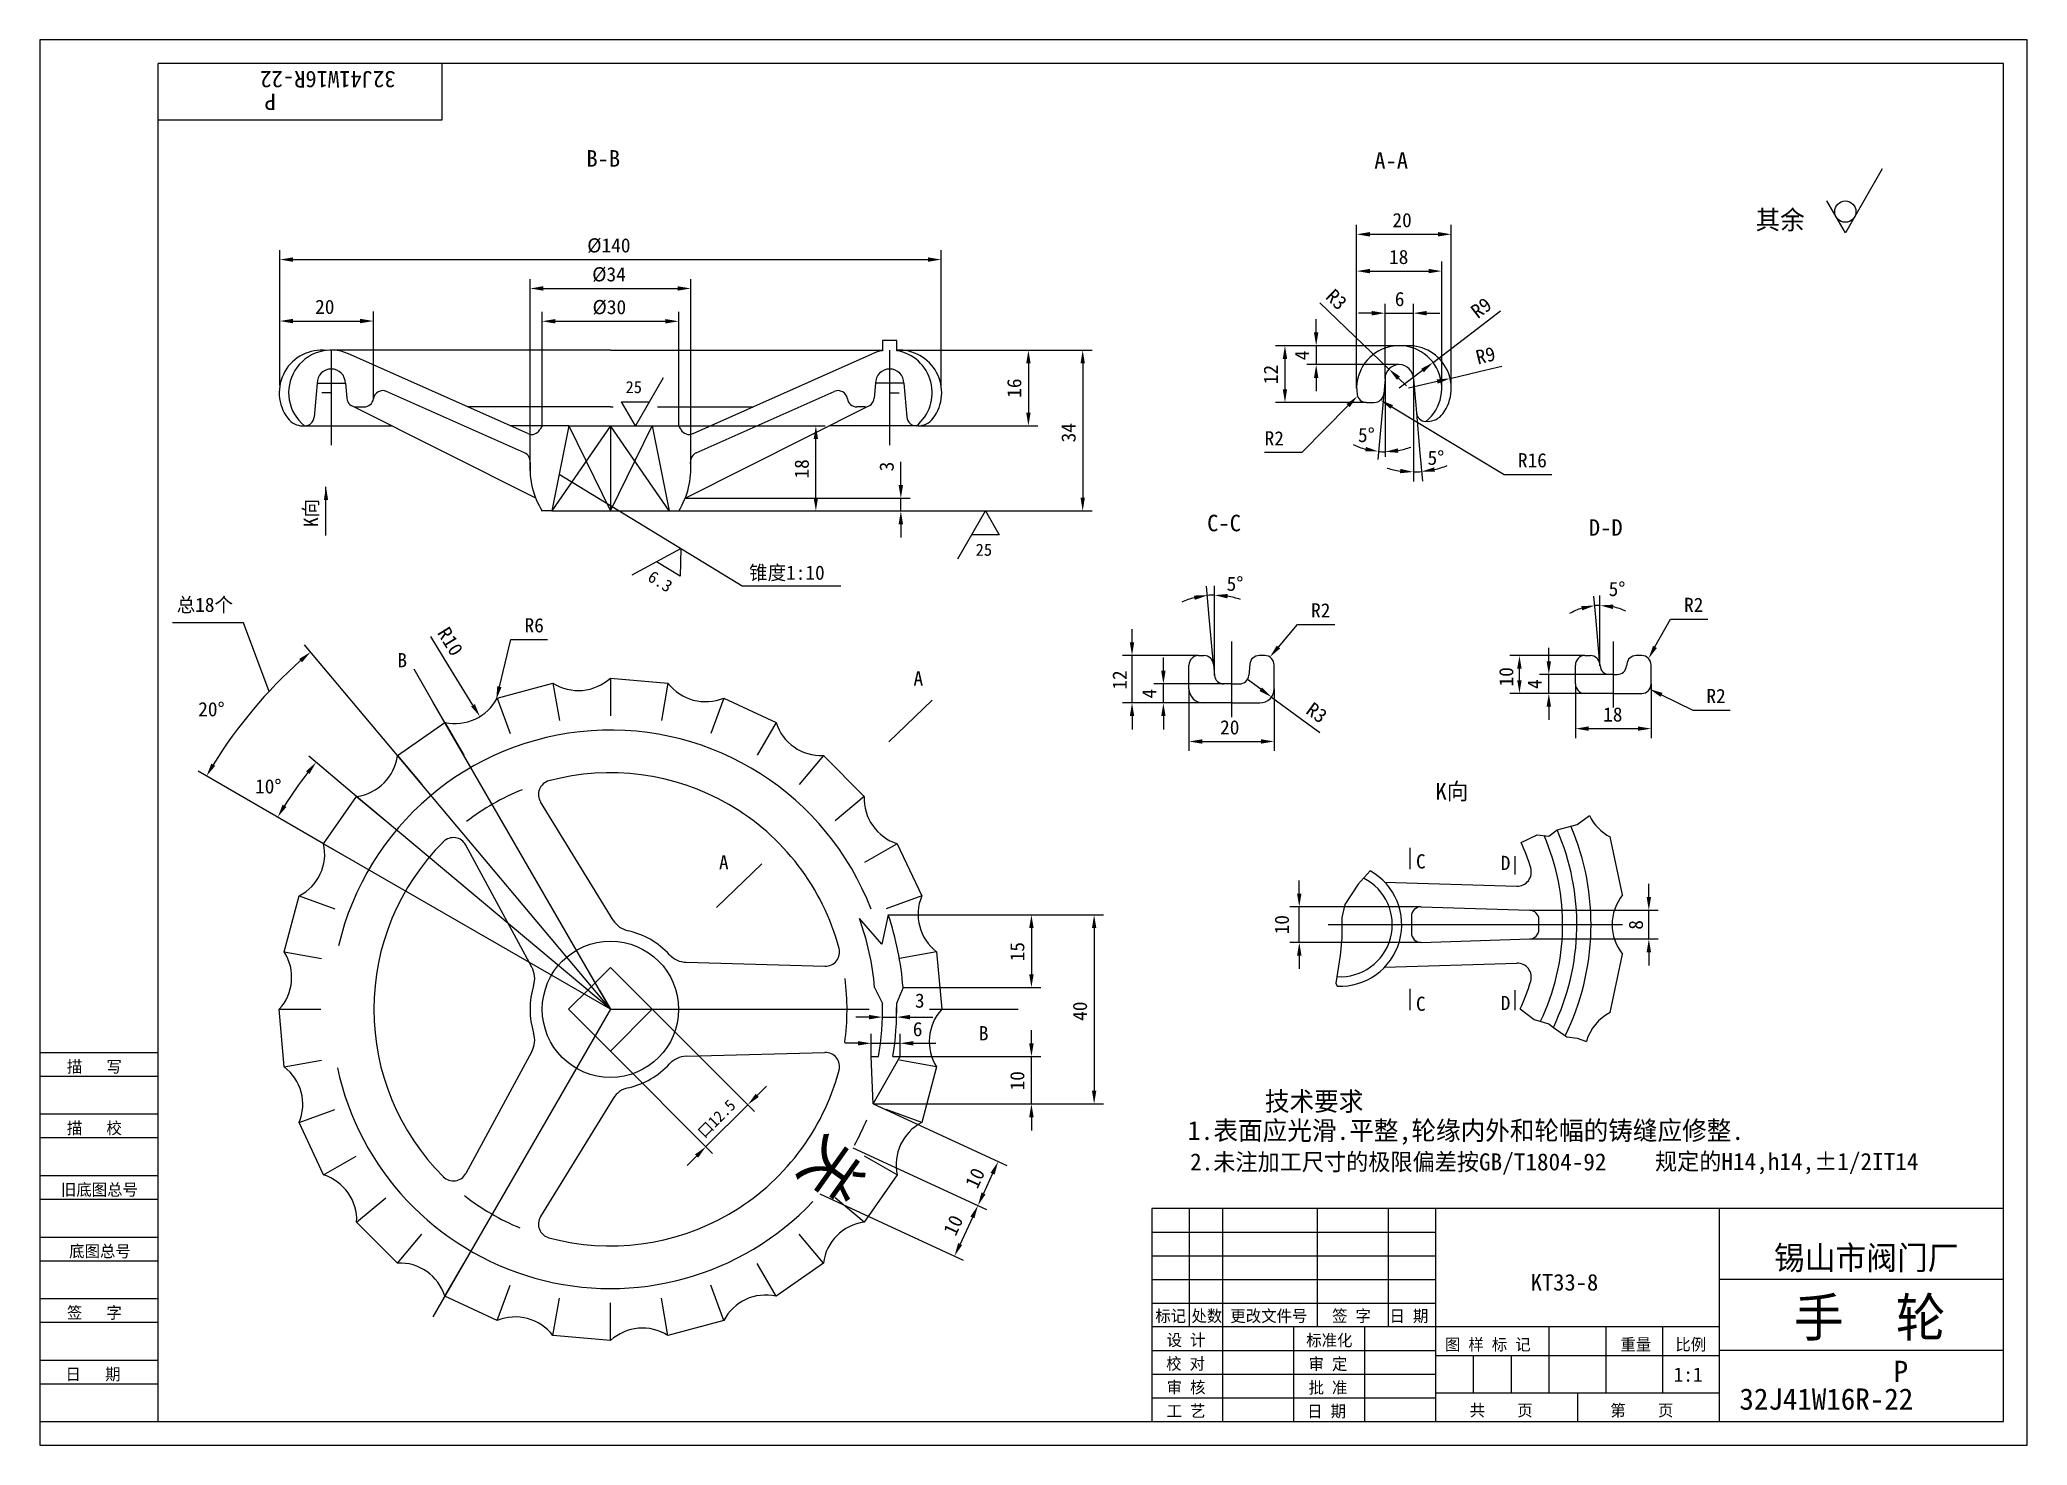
# Model space of a CAD drawing. Header units: metres. Extents: x 0 to 420, y 0 to 297.
import ezdxf

# ---------------------------------------------------------------- set-up
doc = ezdxf.new("R2010")
doc.units = ezdxf.units.M
for name, color, linetype in [('C', 6, 'Continuous'), ('D', 1, 'Continuous'), ('FL', 5, 'Continuous'), ('T', 7, 'Continuous'), ('TL', 4, 'Continuous')]:
    doc.layers.add(name, color=color, linetype=linetype)

# ---------------------------------------------------------------- blocks, each defined once
blk = doc.blocks.new('TUKUN3')
at = {"layer": 'FL'}
for p, q in [((0, 297), (0, 0)), ((420, 297), (0, 297)), ((420, 0), (420, 297)), ((0, 78), (25, 78)), ((0, 70), (25, 70)), ((0, 65), (25, 65)), ((0, 57), (25, 57)), ((0, 52), (25, 52)), ((243, 25), (243, 50)), ((250, 5), (250, 50)), ((270, 25), (270, 50)), ((285, 25), (285, 50)), ((0, 44), (25, 44)), ((235, 45), (295, 45)), ((0, 39), (25, 39)), ((235, 40), (295, 40)), ((235, 35), (295, 35)), ((0, 31), (25, 31)), ((235, 30), (295, 30)), ((0, 26), (25, 26)), ((280, 5), (280, 25)), ((0, 18), (25, 18)), ((235, 20), (295, 20)), ((0, 13), (25, 13)), ((235, 15), (295, 15)), ((235, 10), (295, 10)), ((0, 0), (420, 0))]:
    blk.add_line(p, q, dxfattribs=at)
at = {"layer": 'TL'}
for p, q in [((25, 5), (25, 292)), ((415, 292), (25, 292)), ((85, 292), (85, 280)), ((415, 5), (415, 292)), ((85, 280), (25, 280)), ((0, 83), (25, 83)), ((235, 50), (235, 5)), ((415, 50), (235, 50)), ((295, 5), (295, 50)), ((355, 5), (355, 50)), ((415, 35), (355, 35)), ((355, 25), (235, 25)), ((265, 5), (265, 25)), ((319, 11), (319, 25)), ((331, 11), (331, 25)), ((343, 11), (343, 25)), ((295, 19), (355, 19)), ((303, 11), (303, 19)), ((311, 11), (311, 19)), ((415, 20), (355, 20)), ((355, 11), (295, 11)), ((325, 5), (325, 11)), ((0, 5), (415, 5))]:
    blk.add_line(p, q, dxfattribs=at)
at = {"layer": 'T'}
for s, p in [('描   写', (5.74, 78.76)), ('描   校', (5.74, 65.76)), ('旧底图总号', (4.49, 52.76)), ('底图总号', (6.22, 39.76)), ('签   字', (5.74, 26.76)), ('标记', (235.75, 26.07)), ('处数', (243.38, 26.07)), ('更改文件号', (251.61, 26.07)), ('签 字', (273.1, 26.07)), ('日 期', (285.23, 26.07)), ('设 计', (238.14, 20.99)), ('标准化', (267.65, 20.93)), ('图 样 标 记', (296.95, 20.04)), ('重量', (334.03, 20.04)), ('比例', (345.64, 20.04)), ('校 对', (238.05, 15.99)), ('审 定', (268.13, 15.93)), ('日   期', (5.45, 13.76)), ('审 核', (238.14, 10.99)), ('批 准', (268.13, 10.93)), ('工 艺', (238.14, 5.99)), ('日 期', (267.84, 5.93)), ('共    页', (302.18, 6.13)), ('第    页', (331.9, 6.13))]:
    blk.add_text(s, height=2.5, dxfattribs=at).set_placement(p)

msp = doc.modelspace()

# ---------------------------------------------------------------- linework, layer by layer
at = {"layer": 'C'}
for p, q in [((61.6, 231.42), (61.6, 211.34)), ((179.6, 231.42), (179.6, 211.34)), ((58.6, 224.42), (64.6, 224.42)), ((182.6, 224.42), (176.6, 224.42)), ((61.6, 222.42), (59.6, 222.42)), ((179.6, 222.42), (181.6, 222.42)), ((251.86, 169.87), (251.86, 153.87)), ((332.52, 169.87), (332.52, 155.87)), ((120.6, 92.12), (83.1, 157.08)), ((272.25, 110.01), (334.5, 110.01)), ((120.6, 92.12), (83.1, 27.17)), ((120.6, 92.12), (175.27, 92.12)), ((188.02, 92.12), (206.78, 92.12))]:
    msp.add_line(p, q, dxfattribs=at)
for centre, radius, start, end in [((120.6, 92.12), 59, 21.03, 166.89), ((274.82, 110.01), 50, 334.27, 23.62), ((120.6, 92.12), 59, 192.11, 316.47), ((120.6, 92.12), 59, 330.89, 336.7)]:
    msp.add_arc(centre, radius, start, end, dxfattribs=at)
at = {"layer": 'D'}
for p, q in [((389.37, 269.69), (381.56, 256.17)), ((381.56, 256.17), (377.66, 262.93)), ((278.28, 250.11), (278.28, 257.89)), ((298.28, 223.35), (298.28, 257.89)), ((50.72, 223.91), (50.72, 252.55)), ((190.51, 223.65), (190.51, 252.55)), ((281.08, 255.89), (295.48, 255.89)), ((53.52, 250.55), (187.71, 250.55)), ((278.28, 223.35), (278.28, 250.11)), ((281.08, 248.11), (293.48, 248.11)), ((296.28, 223.35), (296.28, 250.11)), ((103.6, 205.9), (103.6, 246.44)), ((106.4, 244.44), (134.8, 244.44)), ((137.6, 206.46), (137.6, 246.44)), ((50.72, 223.91), (50.72, 239.56)), ((70.51, 221.17), (70.51, 239.56)), ((106.17, 215.42), (106.17, 239.51)), ((135.02, 215.42), (135.02, 239.51)), ((274.17, 237.86), (270.49, 241.38)), ((284.28, 225.35), (284.28, 241.22)), ((290.28, 225.35), (290.28, 241.22)), ((304.73, 236.69), (308.66, 239.69)), ((53.52, 237.56), (67.71, 237.56)), ((108.97, 237.51), (132.22, 237.51)), ((269.74, 235.15), (269.74, 237.95)), ((285.11, 227.42), (274.17, 237.86)), ((281.48, 239.22), (278.68, 239.22)), ((284.28, 239.22), (290.28, 239.22)), ((293.08, 239.22), (295.88, 239.22)), ((294.43, 228.81), (304.73, 236.69)), ((181.1, 231.4), (210.92, 231.4)), ((210.92, 231.4), (222.4, 231.4)), ((267.74, 232.35), (261.14, 232.35)), ((287.28, 232.35), (267.74, 232.35)), ((269.74, 232.35), (269.74, 228.35)), ((208.92, 228.6), (208.92, 218.22)), ((220.4, 228.6), (220.4, 200.22)), ((263.14, 229.55), (263.14, 223.15)), ((287.28, 228.35), (267.74, 228.35)), ((292.2, 227.11), (287.28, 223.35)), ((298.03, 225.43), (304.16, 226.89)), ((304.16, 226.89), (308.98, 228.03)), ((131.71, 225.56), (125.86, 215.42)), ((269.74, 225.55), (269.74, 222.75)), ((284.28, 225.35), (284.28, 208.85)), ((287.13, 225.49), (288.81, 223.89)), ((295.31, 224.78), (289.28, 223.35)), ((290.28, 225.35), (290.28, 209.03)), ((125.86, 215.42), (122.93, 220.49)), ((122.93, 220.49), (128.78, 220.49)), ((280.35, 220.35), (261.14, 220.35)), ((276.5, 219.7), (266.73, 209.77)), ((284, 222.18), (282.79, 208.3)), ((285.72, 219.4), (309.48, 205.14)), ((141.8, 215.44), (166.01, 215.44)), ((185.6, 215.42), (210.92, 215.42)), ((290.91, 218.18), (291.59, 210.41)), ((164.01, 200.22), (164.01, 212.64)), ((291.59, 210.41), (292.17, 203.75)), ((181.96, 205.7), (181.96, 207.79)), ((263.93, 209.77), (258.84, 209.77)), ((266.73, 209.77), (263.93, 209.77)), ((290.28, 209.03), (290.28, 203.67)), ((60.49, 192.25), (60.49, 202.53)), ((109.75, 205.18), (148.41, 181.61)), ((181.96, 202.9), (181.96, 205.7)), ((309.48, 205.14), (312.28, 205.14)), ((312.28, 205.14), (319.52, 205.14)), ((135.02, 197.42), (166.01, 197.42)), ((136.38, 200.1), (183.96, 200.1)), ((166.01, 197.42), (222.4, 197.42)), ((181.8, 197.42), (183.96, 197.42)), ((181.96, 197.42), (181.96, 200.1)), ((193.99, 187.28), (199.84, 197.42)), ((199.84, 197.42), (202.77, 192.35)), ((181.96, 194.62), (181.96, 191.82)), ((125.17, 183.91), (135.45, 189.51)), ((135.45, 189.51), (135.31, 183.66)), ((202.77, 192.35), (196.91, 192.35)), ((135.31, 183.66), (130.31, 186.71)), ((148.41, 181.61), (169.27, 181.61)), ((247.15, 175.01), (246.57, 181.57)), ((248.22, 178.96), (248.22, 181.64)), ((248.22, 162.69), (248.22, 178.96)), ((328.81, 175.01), (328.43, 179.42)), ((329.71, 164.69), (329.71, 179.56)), ((43.09, 173.76), (28.06, 173.76)), ((48.45, 159.28), (43.09, 173.76)), ((230.82, 169.67), (230.82, 172.47)), ((248.02, 165.04), (247.15, 175.01)), ((261.76, 168.68), (265.77, 173.42)), ((265.77, 173.42), (268.57, 173.42)), ((268.57, 173.42), (273.66, 173.42)), ((329.68, 165.04), (328.81, 175.01)), ((341.33, 168.69), (344.58, 174.59)), ((344.58, 174.59), (347.38, 174.59)), ((347.38, 174.59), (352.47, 174.59)), ((75.6, 145.75), (55.95, 169.16)), ((86.48, 164.61), (82.62, 170.89)), ((97.13, 160.29), (99.56, 170.27)), ((99.56, 170.27), (102.36, 170.27)), ((102.36, 170.27), (107.3, 170.27)), ((318.9, 165.67), (318.9, 168.47)), ((91.55, 156.37), (86.48, 164.61)), ((244.86, 166.87), (228.82, 166.87)), ((230.82, 156.87), (230.82, 166.87)), ((237.45, 163.67), (237.45, 166.47)), ((326.52, 166.87), (310.69, 166.87)), ((312.69, 161.67), (312.69, 164.07)), ((250.22, 160.87), (235.45, 160.87)), ((237.45, 156.87), (237.45, 160.87)), ((242.86, 159.83), (242.86, 146.71)), ((258.02, 159.75), (255.2, 161.81)), ((260.86, 159.87), (260.86, 146.71)), ((331.71, 162.87), (316.9, 162.87)), ((318.9, 158.87), (318.9, 162.87)), ((324.52, 160.87), (324.52, 149.43)), ((340.52, 160.87), (340.52, 149.43)), ((235.45, 156.87), (228.82, 156.87)), ((245.86, 156.87), (235.45, 156.87)), ((260.28, 158.1), (266.38, 153.64)), ((316.9, 158.87), (310.69, 158.87)), ((326.52, 158.87), (316.9, 158.87)), ((318.9, 156.07), (318.9, 153.27)), ((342.72, 158.56), (349.31, 155.33)), ((230.82, 154.07), (230.82, 151.27)), ((237.45, 154.07), (237.45, 151.27)), ((266.38, 153.64), (270.49, 150.64)), ((327.32, 151.43), (337.72, 151.43)), ((349.31, 155.33), (352.11, 155.33)), ((352.11, 155.33), (357.2, 155.33)), ((245.66, 148.71), (258.06, 148.71)), ((66.97, 137.12), (56.87, 145.6)), ((120.6, 92.12), (75.6, 145.75)), ((48.55, 133.72), (33.5, 142.41)), ((120.6, 92.12), (66.97, 137.12)), ((59.98, 127.12), (48.55, 133.72)), ((120.6, 92.12), (59.98, 127.12)), ((266.16, 116.57), (266.16, 119.37)), ((340.03, 115.85), (340.03, 118.65)), ((291.93, 113.77), (264.16, 113.77)), ((266.16, 106.26), (266.16, 113.77)), ((179.3, 112.09), (211.56, 112.09)), ((209.56, 109.29), (209.56, 99.51)), ((211.56, 112.09), (224.81, 112.09)), ((222.81, 109.29), (222.81, 74.92)), ((314.87, 113.05), (342.03, 113.05)), ((340.03, 106.98), (340.03, 113.05)), ((291.93, 106.26), (264.16, 106.26)), ((314.87, 106.98), (342.03, 106.98)), ((266.16, 103.46), (266.16, 100.66)), ((340.03, 104.18), (340.03, 101.38)), ((182.43, 96.71), (211.56, 96.71)), ((178.07, 90.32), (178.07, 92.47)), ((181.07, 90.47), (181.07, 92.47)), ((129.44, 92.12), (151.04, 70.52)), ((175.27, 90.47), (172.47, 90.47)), ((178.07, 90.47), (181.07, 90.47)), ((183.87, 90.47), (186.67, 90.47)), ((186.67, 90.47), (188.76, 90.47)), ((172.9, 84.94), (170.1, 84.94)), ((175.7, 82.12), (175.7, 86.94)), ((175.7, 84.94), (181.79, 84.94)), ((181.79, 82.12), (181.79, 86.94)), ((184.59, 84.94), (187.39, 84.94)), ((187.39, 84.94), (189.33, 84.94)), ((209.56, 84.92), (209.56, 87.72)), ((120.6, 83.29), (142.2, 61.68)), ((181.79, 82.12), (211.56, 82.12)), ((209.56, 72.12), (209.56, 82.12)), ((151.6, 73.92), (153.58, 75.9)), ((140.78, 63.1), (149.62, 71.94)), ((176.1, 72.12), (204.35, 59.09)), ((176.1, 72.12), (211.56, 72.12)), ((211.56, 72.12), (224.81, 72.12)), ((209.56, 69.32), (209.56, 66.52)), ((138.8, 61.12), (136.82, 59.14)), ((171.83, 62.87), (200.08, 49.84)), ((171.83, 62.87), (200.08, 49.84)), ((201.36, 57.39), (199.43, 53.22)), ((164.86, 53.11), (195.14, 39.14)), ((197.09, 48.13), (194.5, 42.52))]:
    msp.add_line(p, q, dxfattribs=at)
msp.add_circle((381.56, 260.68), 2.25, dxfattribs=at)
for centre, radius, start, end in [((284.28, 225.35), 15.42, 244.16, 254.58), ((284.28, 225.35), 15.42, 280.42, 290.84), ((284.28, 225.35), 15.42, 265, 270), ((290.28, 225.35), 19.68, 253.68, 261.84), ((290.28, 225.35), 19.68, 283.16, 291.32), ((290.28, 225.35), 19.68, 270, 275), ((248.22, 162.69), 16.95, 104.48, 113.95), ((248.22, 162.69), 16.95, 90, 95), ((248.22, 162.69), 16.95, 71.05, 80.52), ((329.71, 164.69), 12.78, 107.58, 120.16), ((329.71, 164.69), 12.78, 90, 95), ((329.71, 164.69), 12.78, 64.84, 77.42), ((120.6, 92.12), 98.57, 131.63, 148.37), ((120.6, 92.12), 81.19, 141.98, 148.02)]:
    msp.add_arc(centre, radius, start, end, dxfattribs=at)
for points in [[(281.08, 256.36), (281.08, 255.42), (278.28, 255.89)], [(295.48, 256.36), (295.48, 255.42), (298.28, 255.89)], [(53.52, 251.01), (53.52, 250.08), (50.72, 250.55)], [(187.71, 251.01), (187.71, 250.08), (190.51, 250.55)], [(281.08, 248.58), (281.08, 247.65), (278.28, 248.11)], [(293.48, 248.58), (293.48, 247.65), (296.28, 248.11)], [(106.4, 244.91), (106.4, 243.98), (103.6, 244.44)], [(134.8, 244.91), (134.8, 243.98), (137.6, 244.44)], [(281.48, 239.69), (281.48, 238.75), (284.28, 239.22)], [(293.08, 239.69), (293.08, 238.75), (290.28, 239.22)], [(53.52, 238.03), (53.52, 237.09), (50.72, 237.56)], [(67.71, 238.03), (67.71, 237.09), (70.51, 237.56)], [(108.97, 237.98), (108.97, 237.04), (106.17, 237.51)], [(132.22, 237.98), (132.22, 237.04), (135.02, 237.51)], [(208.46, 228.6), (209.39, 228.6), (208.92, 231.4)], [(219.93, 228.6), (220.86, 228.6), (220.4, 231.4)], [(262.67, 229.55), (263.6, 229.55), (263.14, 232.35)], [(269.27, 235.15), (270.2, 235.15), (269.74, 232.35)], [(269.27, 225.55), (270.2, 225.55), (269.74, 228.35)], [(286.81, 225.15), (287.46, 225.83), (285.11, 227.42)], [(292.49, 226.74), (291.92, 227.48), (294.43, 228.81)], [(262.67, 223.15), (263.6, 223.15), (263.14, 220.35)], [(295.42, 224.33), (295.2, 225.24), (298.03, 225.43)], [(276.16, 220.03), (276.83, 219.37), (278.46, 221.7)], [(285.48, 219), (285.96, 219.8), (283.32, 220.84)], [(163.54, 212.64), (164.47, 212.64), (164.01, 215.44)], [(208.46, 218.22), (209.39, 218.22), (208.92, 215.42)], [(280.26, 210.95), (280.1, 210.03), (282.93, 209.99)], [(287.11, 209.72), (287.02, 210.65), (284.28, 209.93)], [(287.52, 206.33), (287.45, 205.4), (290.28, 205.67)], [(294.83, 205.72), (294.68, 206.65), (291.99, 205.74)], [(60.04, 199.73), (60.49, 202.53), (60.94, 199.73)], [(181.5, 202.9), (182.43, 202.9), (181.96, 200.1)], [(163.54, 200.22), (164.47, 200.22), (164.01, 197.42)], [(181.5, 194.62), (182.43, 194.62), (181.96, 197.42)], [(219.93, 200.22), (220.86, 200.22), (220.4, 197.42)], [(243.91, 179.56), (244.07, 178.64), (246.75, 179.58)], [(250.98, 178.95), (251.05, 179.88), (248.22, 179.64)], [(325.76, 177.33), (325.95, 176.42), (328.6, 177.43)], [(332.45, 176.7), (332.55, 177.63), (329.71, 177.47)], [(230.35, 169.67), (231.29, 169.67), (230.82, 166.87)], [(262.12, 168.38), (261.4, 168.98), (259.95, 166.55)], [(341.74, 168.47), (340.92, 168.92), (339.98, 166.24)], [(54.82, 166.15), (55.43, 165.45), (57.24, 167.63)], [(312.22, 164.07), (313.15, 164.07), (312.69, 166.87)], [(318.43, 165.67), (319.36, 165.67), (318.9, 162.87)], [(97.59, 160.18), (96.68, 160.4), (96.47, 157.56)], [(236.98, 163.67), (237.91, 163.67), (237.45, 160.87)], [(257.75, 159.37), (258.3, 160.13), (260.28, 158.1)], [(312.22, 161.67), (313.15, 161.67), (312.69, 158.87)], [(342.52, 158.14), (342.93, 158.98), (340.21, 159.79)], [(91.15, 156.13), (91.95, 156.62), (93.02, 153.99)], [(230.35, 154.07), (231.29, 154.07), (230.82, 156.87)], [(236.98, 154.07), (237.91, 154.07), (237.45, 156.87)], [(318.43, 156.07), (319.36, 156.07), (318.9, 158.87)], [(327.32, 151.9), (327.32, 150.97), (324.52, 151.43)], [(337.72, 151.9), (337.72, 150.97), (340.52, 151.43)], [(245.66, 149.18), (245.66, 148.25), (242.86, 148.71)], [(258.06, 149.18), (258.06, 148.25), (260.86, 148.71)], [(37.07, 143.57), (36.27, 144.05), (35.24, 141.41)], [(56.28, 142.43), (57, 141.84), (58.4, 144.31)], [(52.12, 134.88), (51.32, 135.36), (50.28, 132.72)], [(265.69, 116.57), (266.63, 116.57), (266.16, 113.77)], [(339.57, 115.85), (340.5, 115.85), (340.03, 113.05)], [(209.09, 109.29), (210.03, 109.29), (209.56, 112.09)], [(222.35, 109.29), (223.28, 109.29), (222.81, 112.09)], [(265.69, 103.46), (266.63, 103.46), (266.16, 106.26)], [(339.57, 104.18), (340.5, 104.18), (340.03, 106.98)], [(209.09, 99.51), (210.03, 99.51), (209.56, 96.71)], [(175.27, 90.93), (175.27, 90), (178.07, 90.47)], [(183.87, 90.93), (183.87, 90), (181.07, 90.47)], [(172.9, 85.4), (172.9, 84.47), (175.7, 84.94)], [(184.59, 85.4), (184.59, 84.47), (181.79, 84.94)], [(209.09, 84.92), (210.03, 84.92), (209.56, 82.12)], [(151.27, 74.25), (151.93, 73.59), (149.62, 71.94)], [(209.09, 69.32), (210.03, 69.32), (209.56, 72.12)], [(222.35, 74.92), (223.28, 74.92), (222.81, 72.12)], [(138.47, 61.45), (139.13, 60.79), (140.78, 63.1)], [(200.93, 57.58), (201.78, 57.19), (202.53, 59.93)], [(196.66, 48.33), (197.51, 47.94), (198.26, 50.67)], [(199.01, 53.41), (199.86, 53.02), (198.26, 50.67)], [(194.07, 42.72), (194.92, 42.32), (193.32, 39.98)]]:
    msp.add_solid(points, dxfattribs=at)
at = {"layer": 'FL'}
for p, q in [((120.6, 215.42), (108.2, 197.42)), ((111.8, 215.42), (120.6, 197.42)), ((120.6, 197.42), (129.4, 215.42)), ((133, 197.42), (120.6, 215.42))]:
    msp.add_line(p, q, dxfattribs=at)
for points in [[(313.06, 127.38), (316.41, 129.02), (318.93, 128.72), (320.63, 130.04), (324.86, 131.17), (327.46, 133.06)], [(281.14, 121.37), (278.59, 118.57), (275.78, 114.27), (275.15, 111.5), (275.15, 107.2), (274.84, 103.51), (273.91, 97.67), (274.19, 97.03)], [(312.85, 92.19), (315.79, 89.99), (318.93, 89.06), (319.86, 88.3), (322.67, 86.3), (324.86, 85.99), (326.84, 85.34)]]:
    msp.add_lwpolyline(points, dxfattribs=at)
at = {"layer": 'TL'}
for p, q in [((120.6, 231.42), (61.6, 231.42)), ((120.6, 231.42), (178.1, 231.42)), ((181.1, 233.42), (178.1, 233.42)), ((178.1, 233.42), (178.1, 231.29)), ((181.1, 231.29), (181.1, 233.42)), ((103.15, 213.77), (65.26, 230.64)), ((138.05, 213.77), (175.94, 230.64)), ((58.6, 224.42), (57.97, 217.24)), ((64.6, 224.42), (64.87, 221.24)), ((102.47, 209.69), (73.3, 222.68)), ((138.73, 209.69), (167.9, 222.68)), ((176.6, 224.42), (176.32, 221.24)), ((182.6, 224.42), (183.22, 217.24)), ((284.28, 225.35), (284, 222.18)), ((290.28, 225.35), (290.91, 218.18)), ((104.81, 200.1), (65.97, 219.63)), ((66.87, 219.42), (68.53, 219.42)), ((120.6, 219.42), (90.46, 219.42)), ((120.6, 219.42), (121.2, 219.42)), ((130.52, 219.42), (150.74, 219.42)), ((136.38, 200.1), (175.23, 219.63)), ((174.33, 219.42), (172.67, 219.42)), ((280.35, 220.35), (282.01, 220.35)), ((55.6, 215.42), (55.98, 215.42)), ((55.98, 215.42), (74.35, 215.42)), ((106.17, 215.42), (99.39, 215.44)), ((111.8, 215.42), (106.17, 215.42)), ((111.8, 215.42), (108.2, 197.42)), ((111.8, 215.42), (129.4, 215.42)), ((120.6, 215.42), (120.6, 197.42)), ((129.4, 215.42), (133, 197.42)), ((129.4, 215.42), (135.02, 215.42)), ((135.02, 215.42), (141.8, 215.44)), ((185.22, 215.42), (166.85, 215.42)), ((185.6, 215.42), (185.22, 215.42)), ((293.28, 216.35), (292.9, 216.35)), ((108.2, 197.42), (106.17, 197.42)), ((108.2, 197.42), (133, 197.42)), ((133, 197.42), (135.02, 197.42)), ((83.1, 157.08), (79.1, 164)), ((242.86, 159.87), (242.86, 164.87)), ((244.86, 166.87), (246.03, 166.87)), ((248.02, 165.04), (248.22, 162.69)), ((255.7, 165.04), (255.49, 162.69)), ((258.86, 166.87), (257.69, 166.87)), ((260.86, 159.87), (260.86, 164.87)), ((324.52, 160.87), (324.52, 164.87)), ((326.52, 166.87), (327.69, 166.87)), ((329.68, 165.04), (329.71, 164.69)), ((335.36, 165.04), (335.33, 164.69)), ((338.52, 166.87), (337.36, 166.87)), ((340.52, 160.87), (340.52, 164.87)), ((108.44, 161.06), (109.83, 153.18)), ((120.6, 162.12), (120.6, 154.12)), ((132.75, 161.06), (131.36, 153.18)), ((251.86, 160.87), (250.22, 160.87)), ((251.86, 160.87), (253.5, 160.87)), ((332.52, 162.87), (331.71, 162.87)), ((332.52, 162.87), (333.34, 162.87)), ((96.66, 157.9), (99.39, 150.39)), ((144.54, 157.9), (141.8, 150.39)), ((179.42, 148.61), (188.6, 157.43)), ((251.86, 156.87), (245.86, 156.87)), ((251.86, 156.87), (257.86, 156.87)), ((332.52, 158.87), (326.52, 158.87)), ((332.52, 158.87), (338.52, 158.87)), ((85.6, 152.75), (89.6, 145.82)), ((155.6, 152.75), (151.6, 145.82)), ((75.6, 145.75), (80.74, 139.62)), ((165.59, 145.75), (160.45, 139.62)), ((66.97, 137.12), (73.1, 131.98)), ((121.2, 110.96), (105.82, 135.94)), ((174.22, 137.12), (168.09, 131.98)), ((59.98, 127.12), (66.9, 123.12)), ((103.99, 101.02), (90.04, 126.83)), ((181.22, 127.12), (174.29, 123.12)), ((289.52, 126.24), (289.52, 121.72)), ((334.49, 116.28), (331.89, 128.55)), ((142.99, 113.63), (152.57, 122.83)), ((311.73, 124.48), (311.73, 120.6)), ((284.2, 119.01), (312.11, 118.13)), ((54.82, 116.07), (62.34, 113.33)), ((186.38, 116.07), (178.86, 113.33)), ((291.93, 113.77), (314.87, 113.05)), ((177.98, 105.85), (173.2, 111.33)), ((179.3, 112.09), (177.98, 105.85)), ((289.86, 111.77), (289.86, 108.25)), ((291.93, 106.26), (314.87, 106.98)), ((51.66, 104.28), (59.54, 102.89)), ((116.18, 96.54), (120.6, 100.96)), ((120.6, 100.96), (129.44, 92.12)), ((136.61, 102.06), (165.93, 101.23)), ((189.53, 104.28), (181.66, 102.89)), ((284.2, 101.01), (312.11, 101.89)), ((331.89, 91.47), (334.49, 103.74)), ((176.41, 96.71), (178.08, 93.36)), ((182.43, 96.71), (181.08, 93.36)), ((111.76, 92.12), (116.18, 96.54)), ((118.36, 96), (120.6, 92.12)), ((289.52, 96.48), (289.52, 91.95)), ((311.73, 96.16), (311.73, 91.95)), ((50.6, 92.12), (59.38, 92.12)), ((120.6, 83.29), (111.76, 92.12)), ((129.44, 92.12), (120.6, 83.29)), ((120.6, 92.12), (124.49, 92.12)), ((197.89, 92.12), (206.78, 92.12)), ((51.66, 79.97), (59.54, 81.36)), ((103.99, 83.22), (90.04, 57.42)), ((136.61, 82.19), (165.93, 83.02)), ((176.1, 72.12), (175.7, 82.12)), ((175.7, 82.12), (177.22, 82.12)), ((176.1, 72.12), (181.79, 82.12)), ((180.26, 82.12), (181.79, 82.12)), ((189.53, 79.97), (181.66, 81.36)), ((121.2, 73.29), (105.82, 48.31)), ((54.82, 68.18), (62.34, 70.92)), ((186.38, 68.18), (178.86, 70.92)), ((59.98, 57.12), (66.9, 61.12)), ((181.22, 57.12), (174.29, 61.12)), ((66.97, 47.13), (73.1, 52.27)), ((174.22, 47.13), (168.09, 52.27)), ((75.6, 38.5), (80.74, 44.63)), ((165.59, 38.5), (160.45, 44.63)), ((85.6, 31.5), (89.6, 38.43)), ((155.6, 31.5), (151.6, 38.43)), ((96.66, 26.35), (99.39, 33.86)), ((144.54, 26.35), (141.8, 33.86)), ((108.44, 23.19), (109.83, 31.07)), ((120.6, 22.12), (120.6, 30.12)), ((132.75, 23.19), (131.36, 31.07))]:
    msp.add_line(p, q, dxfattribs=at)
for points in [[(85.6, 152.75, 0.34), (96.66, 157.9), (108.44, 161.06)], [(108.44, 161.06, 0.34), (120.6, 162.12), (132.75, 161.06)], [(132.75, 161.06, 0.34), (144.54, 157.9), (155.6, 152.75)], [(66.97, 137.12, 0.34), (75.6, 145.75), (85.6, 152.75)], [(155.6, 152.75, 0.34), (165.59, 145.75), (174.22, 137.12)], [(54.82, 116.07, 0.34), (59.98, 127.12), (66.97, 137.12)], [(174.22, 137.12, 0.34), (181.22, 127.12), (186.38, 116.07)], [(50.6, 92.12, 0.34), (51.66, 104.28), (54.82, 116.07)], [(186.38, 116.07, 0.34), (189.53, 104.28), (190.6, 92.12)], [(54.82, 68.18, 0.34), (51.66, 79.97), (50.6, 92.12)], [(190.6, 92.12, 0.34), (189.53, 79.97), (186.38, 68.18)], [(66.97, 47.13, 0.34), (59.98, 57.12), (54.82, 68.18)], [(186.38, 68.18, 0.34), (181.22, 57.12), (174.22, 47.13)], [(85.6, 31.5, 0.34), (75.6, 38.5), (66.97, 47.13)], [(174.22, 47.13, 0.34), (165.59, 38.5), (155.6, 31.5)], [(108.44, 23.19, 0.34), (96.66, 26.35), (85.6, 31.5)], [(155.6, 31.5, 0.34), (144.54, 26.35), (132.75, 23.19)], [(132.75, 23.19, 0.34), (120.6, 22.12), (108.44, 23.19)]]:
    msp.add_lwpolyline(points, format="xyb", dxfattribs=at)
msp.add_circle((120.6, 92.12), 14.4, dxfattribs=at)
for centre, radius, start, end in [((59.6, 222.42), 9, 83.62, 216.87), ((61.6, 222.42), 9, 65.99, 231.06), ((179.6, 222.42), 9, 99.59, 114.01), ((181.6, 222.42), 9, 323.13, 93.18), ((179.6, 222.42), 9, 308.94, 80.41), ((287.28, 223.35), 9, 308.94, 188.21), ((289.28, 223.35), 9, 323.13, 96.38), ((61.6, 224.42), 3, 0, 180), ((179.6, 224.42), 3, 0, 180), ((287.28, 225.35), 3, 0, 180), ((72.49, 220.85), 2, 65.99, 171.82), ((168.71, 220.85), 2, 8.18, 114.01), ((66.87, 221.42), 2, 185, 270), ((68.53, 221.42), 2, 270, 351.79), ((61.6, 222.42), 9, 351.79, 351.82), ((179.6, 222.42), 9, 188.18, 188.21), ((172.67, 221.42), 2, 188.21, 270), ((174.33, 221.42), 2, 270, 355), ((280.35, 222.35), 2, 188.21, 270), ((282.01, 222.35), 2, 270, 355), ((55.6, 219.42), 4, 216.87, 270), ((55.98, 217.42), 2, 270, 355), ((103.96, 215.59), 2, 245.99, 331.12), ((120.6, 206.42), 17, 148.03, 151.12), ((120.6, 206.42), 17, 28.88, 31.97), ((137.23, 215.59), 2, 208.88, 294.01), ((185.22, 217.42), 2, 185, 270), ((185.6, 219.42), 4, 270, 323.13), ((292.9, 218.35), 2, 185, 270), ((293.28, 220.35), 4, 270, 323.13), ((101.65, 207.86), 2, 355.64, 65.99), ((120.6, 206.42), 17, 175.64, 211.97), ((120.6, 206.42), 17, 328.03, 4.36), ((139.54, 207.86), 2, 114.01, 184.36), ((246.03, 168.87), 2, 270, 270), ((257.69, 168.87), 2, 270, 270), ((244.86, 164.87), 2, 90, 180), ((246.03, 164.87), 2, 5, 90), ((257.69, 164.87), 2, 90, 175), ((258.86, 164.87), 2, 0, 90), ((326.52, 164.87), 2, 90, 180), ((327.69, 164.87), 2, 5, 90), ((331.71, 164.87), 2, 185, 270), ((333.34, 164.87), 2, 270, 355), ((337.36, 164.87), 2, 90, 175), ((338.52, 164.87), 2, 0, 90), ((245.86, 159.87), 3, 180, 270), ((250.22, 162.87), 2, 185, 270), ((253.5, 162.87), 2, 270, 355), ((257.86, 159.87), 3, 270, 0), ((326.52, 160.87), 2, 180, 270), ((338.52, 160.87), 2, 270, 0), ((108.38, 137.51), 3, 105.07, 211.62), ((120.6, 92.12), 50, 14.93, 105.07), ((120.6, 92.12), 50, 111.92, 127.48), ((274.82, 110.01), 53, 333.7, 23.13), ((336.45, 137.45), 10, 206.01, 242.84), ((120.6, 92.12), 50, 134.93, 225.07), ((87.4, 125.4), 3, 28.38, 134.93), ((274.82, 110.01), 42, 16.57, 24.43), ((274.82, 110.01), 47, 334.24, 23.62), ((312.2, 121.13), 3, 268.2, 16.57), ((274.82, 110.01), 11, 266.37, 63.4), ((274.82, 110.01), 13, 267.23, 60.91), ((291.86, 111.77), 2, 88.2, 180), ((342.28, 110.01), 10, 141.16, 218.84), ((125.45, 113.58), 5, 211.62, 257.25), ((120.6, 92.12), 56, 4.7, 20.06), ((120.6, 92.12), 62, 4.24, 18.78), ((314.81, 111.05), 2, 1.48, 88.2), ((274.82, 110.01), 42, 358.52, 1.48), ((120.6, 92.12), 17, 42.75, 77.25), ((166.01, 104.23), 3, 268.38, 14.93), ((291.86, 108.25), 2, 180, 271.8), ((314.81, 108.98), 2, 271.8, 358.52), ((99.59, 98.65), 5, 342.75, 28.38), ((136.75, 107.06), 5, 222.75, 268.38), ((312.2, 98.89), 3, 343.43, 91.8), ((120.6, 92.12), 17, 162.75, 197.25), ((120.6, 92.12), 50, 351.92, 7.48), ((274.82, 110.01), 42, 334.89, 343.43), ((120.6, 92.12), 57.5, 349.98, 1.23), ((120.6, 92.12), 60.5, 350.49, 1.17), ((336.45, 82.57), 10, 117.16, 163.92), ((99.59, 85.6), 5, 331.62, 17.25), ((120.6, 92.12), 17, 282.75, 317.25), ((136.75, 77.19), 5, 91.62, 137.25), ((166.01, 80.02), 3, 345.07, 91.62), ((120.6, 92.12), 50, 254.93, 345.07), ((125.45, 70.67), 5, 102.75, 148.38), ((87.4, 58.85), 3, 225.07, 331.62), ((120.6, 92.12), 50, 231.92, 247.48), ((108.38, 46.74), 3, 148.38, 254.93)]:
    msp.add_arc(centre, radius, start, end, dxfattribs=at)

# ---------------------------------------------------------------- block references
at = {"layer": 'D'}
msp.add_blockref('TUKUN3', (0, 0), dxfattribs=at)

# ---------------------------------------------------------------- texts
for s, height, rotation, p in [('32J41W16R-22', 3.5, 180, (75.19, 290.37)), ('P', 3.5, 180, (49.88, 285.63)), ('R3', 3, 316.32, (271.53, 242.46)), ('R9', 3, 37.38, (303.89, 237.93)), ('4', 3, 90, (268.24, 229.28)), ('R9', 3, 13.37, (303.9, 228.37)), ('12', 3, 90, (261.64, 224.21)), ('16', 3, 90, (207.42, 221.34)), ('34', 3, 90, (218.9, 211.91)), ('18', 3, 90, (162.51, 204.28)), ('3', 3, 90, (180.46, 205.79)), ('K向', 3, 90, (58.77, 194.03)), ('6.3', 2.55, 328.6, (128.24, 182.82)), ('R10', 3, 301.61, (83.89, 171.68)), ('10', 3, 90, (311.39, 160.34)), ('12', 3, 90, (229.7, 159.66)), ('4', 3, 90, (235.95, 157.8)), ('4', 3, 90, (317.4, 159.8)), ('R3', 3, 323.84, (267.34, 154.8)), ('10', 3, 90, (263.97, 107.96)), ('8', 3, 90, (338.79, 108.94)), ('15', 3, 90, (208.06, 102.26)), ('40', 3, 90, (221.31, 89.68)), ('10', 3, 90, (208.06, 74.98)), ('口12.5', 2.4, 45, (140.44, 64.75)), ('关', 10, 234.6, (167.33, 66.25)), ('10', 3, 65.23, (198.14, 53.98)), ('10', 3, 65.23, (193.53, 44.01))]:
    msp.add_text(s, height=height, rotation=rotation, dxfattribs=at).set_placement(p)
for s, height, p in [('B-B', 3.5, (115.51, 270.17)), ('A-A', 3.5, (282.01, 269.74)), ('其余', 4, (362.58, 256.95)), ('20', 3, (285.85, 257.39)), ('%%C140', 3, (115.69, 252.05)), ('18', 3, (285.13, 249.61)), ('%%C34', 3, (116.74, 245.94)), ('6', 3, (286.35, 240.72)), ('20', 3, (58.19, 239.06)), ('%%C30', 3, (116.81, 239.01)), ('25', 2.55, (123.79, 222.33)), ('R2', 3, (258.84, 211.27)), ('5%%d', 3, (278.57, 211.98)), ('5%%d', 3, (293.27, 207.16)), ('R16', 3, (312.37, 206.64)), ('C-C', 3.5, (246.69, 193.13)), ('D-D', 3.5, (327.36, 192.19)), ('25', 2.55, (197.78, 187.95)), ('锥度1:10', 3, (149.91, 182.89)), ('5%%d', 3, (250.81, 180.55)), ('5%%d', 3, (331.54, 179.44)), ('总18个', 3, (28.95, 176.1)), ('R2', 3, (268.66, 174.92)), ('R2', 3, (347.47, 176.09)), ('R6', 3, (102.45, 171.77)), ('B', 3, (75.58, 164.39)), ('A', 3, (184.64, 160.54)), ('R2', 3, (352.2, 156.83)), ('20%%d', 3, (33.49, 154.03)), ('18', 3, (330.38, 152.93)), ('20', 3, (249.43, 150.21)), ('10%%d', 3, (45.5, 137.73)), ('K向', 3.5, (294.95, 136.44)), ('A', 3, (143.53, 121.67)), ('C', 3, (290.83, 121.88)), ('D', 3, (308.74, 121.56)), ('3', 3, (184.94, 92.46)), ('C', 3, (290.83, 91.79)), ('D', 3, (308.74, 91.95)), ('6', 3, (184.49, 86.44)), ('B', 3, (198.45, 85.56)), ('      技术要求', 4, (242.58, 70.67)), ('1.表面应光滑.平整,轮缘内外和轮幅的铸缝应修整.', 4, (242.58, 64.51)), ('2.未注加工尺寸的极限偏差按GB/T1804-92', 3.6, (243.09, 58.08)), ('  规定的H14,h14,%%P1/2IT14', 3.6, (336.43, 58.17)), ('锡山市阀门厂', 5, (366.48, 37.11)), ('KT33-8', 3.5, (315.06, 32.69)), ('手  轮', 8.1, (370.66, 22.96)), ('P', 4.5, (391.77, 13.37)), ('1:1', 3, (345.27, 13.44)), ('32J41W16R-22', 4.5, (359.17, 7.51))]:
    msp.add_text(s, height=height, dxfattribs=at).set_placement(p)

doc.saveas('drawing.dxf')
